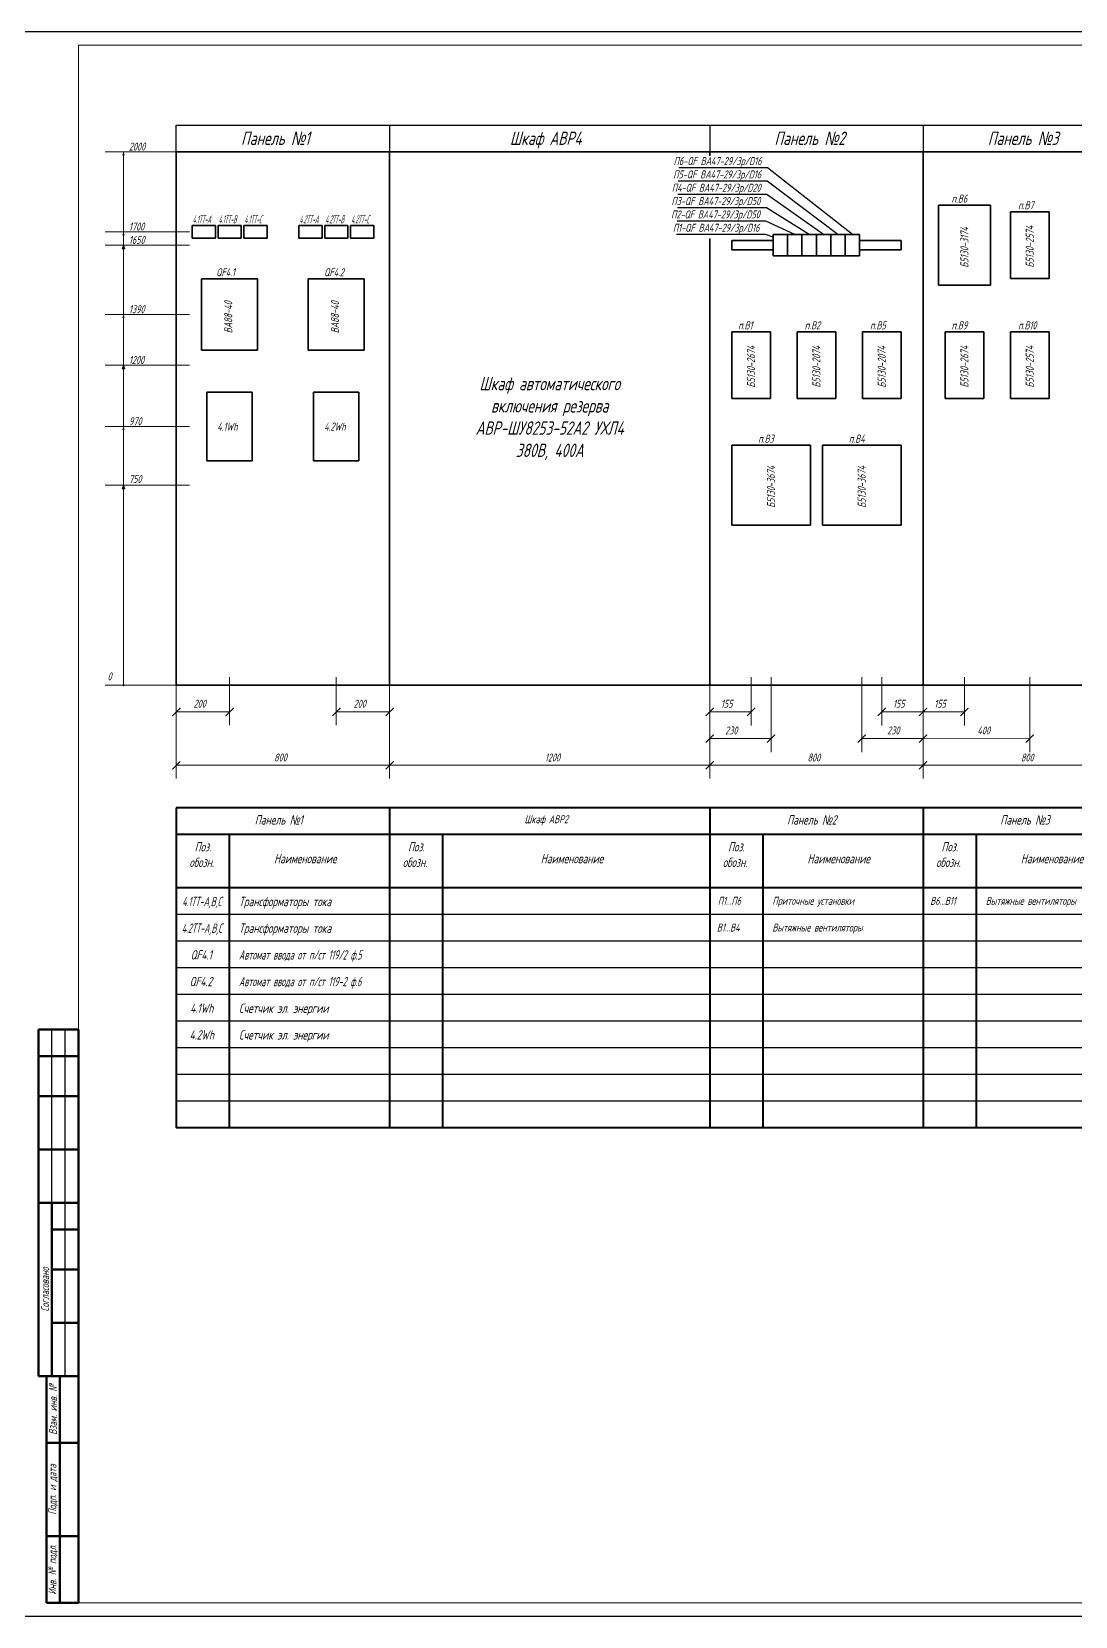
# Model space of a CAD drawing. Header units: millimetres. Extents: x -14296 to 10264, y -13087 to -5602.
# Drawn here: x -6503 to -6112, y -13087 to -12493 of the extents above; entities that cross this region are included whole.
import ezdxf
from ezdxf import colors
from ezdxf.entities.mleader import LeaderData, LeaderLine
from ezdxf.math import Vec2, Vec3

# ---------------------------------------------------------------- set-up
doc = ezdxf.new("R2010")
doc.units = ezdxf.units.MM
for name, color, linetype, lineweight in [('Линия выноска', 137, 'Continuous', 25), ('Размерная', 4, 'Continuous', 25), ('Рамка толстая', 7, 'Continuous', 15), ('Рамка тонкая', 5, 'Continuous', 25), ('ТаБлица', 253, 'Continuous', 15), ('Текст', 7, 'Continuous', 20), ('Штампы', 252, 'Continuous', 25), ('Элемент эл. схем', 7, 'Continuous', 35)]:
    doc.layers.add(name, color=color, linetype=linetype, lineweight=lineweight)
doc.styles.add('Simplex', font='simplex.shx', dxfattribs={"width": 0.7, "oblique": 15})

# ---------------------------------------------------------------- blocks, each defined once
blk = doc.blocks.new('_ArchTick')
at = {"color": 0, "const_width": 0.15}
blk.add_lwpolyline([(-0.5, -0.5), (0.5, 0.5)], dxfattribs=at)
blk = doc.blocks.new('_None')
blk = doc.blocks.new('A$C5FA843D6')
at = {"layer": 'Рамка толстая'}
for p, q in [((20, 589), (20, 5)), ((1256, 589), (20, 589)), ((20, 5), (1256, 5))]:
    blk.add_line(p, q, dxfattribs=at)
at = {"layer": 'Рамка тонкая'}
for p, q in [((1261, 594), (0, 594)), ((0, 0), (1261, 0))]:
    blk.add_line(p, q, dxfattribs=at)
blk = doc.blocks.new('*T1070')
at = {"layer": 'Штампы', "color": 0, "linetype": 'ByBlock', "lineweight": 60, "transparency": 16777216}
for p, q in [((0, 0), (0, 130)), ((0, 130), (15, 130)), ((15, 0), (15, 130)), ((0, 120), (15, 120)), ((0, 105), (15, 105)), ((0, 85), (15, 85)), ((0, 65), (15, 65)), ((5, 0), (5, 65)), ((5, 55), (15, 55)), ((5, 40), (15, 40)), ((5, 20), (15, 20)), ((0, 0), (15, 0))]:
    blk.add_line(p, q, dxfattribs=at)
at = {"layer": 'Штампы', "color": 5, "linetype": 'ByBlock', "lineweight": 25, "transparency": 16777216}
for p, q in [((5, 65), (5, 130)), ((10, 0), (10, 130))]:
    blk.add_line(p, q, dxfattribs=at)
at = {"layer": 'Штампы', "color": 2, "transparency": 16777216, "insert": (2.5, 32.5), "char_height": 3, "width": 61, "attachment_point": 5, "rotation": 90, "style": 'Simplex'}
blk.add_mtext('Согласовано', dxfattribs=at)
blk = doc.blocks.new('*T1071')
at = {"layer": 'Штампы', "color": 0, "linetype": 'ByBlock', "lineweight": 60, "transparency": 16777216}
for p, q in [((0, 0), (0, 85)), ((0, 85), (12, 85)), ((5, 0), (5, 85)), ((12, 0), (12, 85)), ((0, 60), (12, 60)), ((0, 25), (12, 25)), ((0, 0), (12, 0))]:
    blk.add_line(p, q, dxfattribs=at)
at = {"layer": 'Штампы', "color": 2, "transparency": 16777216, "char_height": 3, "attachment_point": 5, "rotation": 90, "style": 'Simplex'}
for s, insert, width in [('Взам. инв. {\\Fgost|c204;№}', (2.5, 72.5), 25), ('Подп. и дата', (2.5, 42.5), 35), ('Инв. {\\Fgost|c204;№} подл.', (2.5, 12.5), 25)]:
    blk.add_mtext(s, dxfattribs=dict(at, insert=insert, width=width))

msp = doc.modelspace()

# ---------------------------------------------------------------- hatches: boundary and pattern name
at = {"layer": 'Размерная', "lineweight": 18}
for points in [[(-6468.7555, -12537.72196), (-6468.34217, -12539.04175), (-6469.27391, -12539.04173)], [(-6468.75538, -12567.72177), (-6468.34205, -12569.04155), (-6469.2738, -12569.04154)], [(-6469.27797, -12574.14973), (-6468.76494, -12572.74019), (-6468.25191, -12574.14973)], [(-6468.75538, -12598.72188), (-6468.34205, -12600.04166), (-6469.2738, -12600.04164)], [(-6469.279, -12619.14964), (-6468.76597, -12617.7401), (-6468.25294, -12619.14964)], [(-6468.75538, -12640.72257), (-6468.34205, -12642.04235), (-6469.2738, -12642.04234)], [(-6469.28002, -12664.14982), (-6468.76699, -12662.74028), (-6468.25396, -12664.14982)]]:
    msp.add_hatch(color=256, dxfattribs=at).paths.add_polyline_path(points)
h = msp.add_hatch(color=256, dxfattribs=at)
h.paths.add_polyline_path([(-6468.76825, -12738.12458), (-6468.76824, -12737.93394, 1), (-6468.76824, -12737.53394), (-6468.76823, -12737.39566, -0.983601769)])
h.paths.add_polyline_path([(-6469.13875, -12737.76441), (-6468.96591, -12737.76441, 0.37009163), (-6468.76824, -12737.93394), (-6468.76825, -12738.12458, -0.415603372)])
h.paths.add_polyline_path([(-6468.77426, -12737.39561, -0.004133378), (-6468.76823, -12737.39566), (-6468.76824, -12737.53394, 0.459756381), (-6468.96591, -12737.76441), (-6469.13875, -12737.76441, -0.417671194)])
h = msp.add_hatch(color=256, dxfattribs=at)
h.paths.add_polyline_path([(-6468.76824, -12737.93394), (-6468.76824, -12737.53394, -1)])
h.paths.add_polyline_path([(-6468.76824, -12737.53394), (-6468.76824, -12737.76442), (-6468.96591, -12737.76441, -0.459756381)])
h.paths.add_polyline_path([(-6468.76824, -12737.76442), (-6468.76824, -12737.93394, -0.37009163), (-6468.96591, -12737.76441)])

# ---------------------------------------------------------------- linework, layer by layer
for p, q in [((-6475.71622, -12537.74003), (-6448.99724, -12537.74064)), ((-6468.76492, -12537.74019), (-6468.76824, -12737.73394)), ((-6475.71611, -12567.73984), (-6443.99712, -12567.74056)), ((-6475.71622, -12572.74003), (-6443.99724, -12572.74076)), ((-6468.76494, -12572.74019), (-6469.27797, -12574.14973)), ((-6468.25191, -12574.14973), (-6469.27797, -12574.14973)), ((-6468.76494, -12572.74019), (-6468.25191, -12574.14973)), ((-6475.71611, -12598.73995), (-6443.99712, -12598.74067)), ((-6475.71746, -12617.73994), (-6443.99848, -12617.74066)), ((-6468.76597, -12617.7401), (-6469.279, -12619.14964)), ((-6468.25294, -12619.14964), (-6469.279, -12619.14964)), ((-6468.76597, -12617.7401), (-6468.25294, -12619.14964)), ((-6475.71611, -12640.74064), (-6443.99712, -12640.74136)), ((-6475.71813, -12662.74015), (-6443.99555, -12662.74076)), ((-6468.76699, -12662.74028), (-6469.28002, -12664.14982)), ((-6468.76699, -12662.74028), (-6468.25396, -12664.14982)), ((-6468.25396, -12664.14982), (-6469.28002, -12664.14982)), ((-6448.99627, -12734.74064), (-6448.99675, -12772.73634)), ((-6448.99627, -12734.74064), (-6448.99675, -12772.73634)), ((-6448.99627, -12734.74064), (-6448.99675, -12772.73634)), ((-6448.99627, -12734.74064), (-6448.99675, -12772.73634)), ((-6428.99696, -12734.74064), (-6428.9989, -12752.74772)), ((-6388.99388, -12734.7401), (-6388.99582, -12752.74718)), ((-6368.99609, -12734.74064), (-6368.99657, -12772.73634)), ((-6368.99609, -12734.74064), (-6368.99657, -12772.73634)), ((-6368.99609, -12734.74064), (-6368.99657, -12772.73634)), ((-6368.99609, -12734.74064), (-6368.99657, -12772.73634)), ((-6248.99609, -12734.74064), (-6248.99657, -12772.73634)), ((-6248.99609, -12734.74064), (-6248.99657, -12772.73634)), ((-6248.99609, -12734.74064), (-6248.99657, -12772.73634)), ((-6248.99609, -12734.74064), (-6248.99657, -12772.73634)), ((-6233.49613, -12734.75121), (-6233.49807, -12752.75829)), ((-6225.99671, -12734.74981), (-6225.99865, -12762.7583)), ((-6191.99776, -12734.74981), (-6191.99582, -12762.7583)), ((-6184.49835, -12734.75121), (-6184.4964, -12752.75829)), ((-6168.9972, -12734.74064), (-6168.99768, -12772.73634)), ((-6168.9972, -12734.74064), (-6168.99768, -12772.73634)), ((-6168.9972, -12734.74064), (-6168.99768, -12772.73634)), ((-6168.9972, -12734.74064), (-6168.99768, -12772.73634)), ((-6153.49613, -12734.75121), (-6153.49807, -12752.75829)), ((-6128.99684, -12734.74981), (-6128.99878, -12762.7583)), ((-6448.99724, -12737.74064), (-6475.71456, -12737.74003)), ((-6448.99699, -12747.74064), (-6428.99882, -12747.74114)), ((-6448.99699, -12747.74064), (-6428.99882, -12747.74114)), ((-6448.99699, -12747.74064), (-6428.99882, -12747.74114)), ((-6388.99528, -12747.74014), (-6368.99711, -12747.74064)), ((-6388.99528, -12747.74014), (-6368.99711, -12747.74064)), ((-6388.99528, -12747.74014), (-6368.99711, -12747.74064)), ((-6248.99588, -12747.75121), (-6233.49646, -12747.75018)), ((-6248.99588, -12747.75121), (-6233.49646, -12747.75018)), ((-6248.99588, -12747.75121), (-6233.49753, -12747.75122)), ((-6168.99859, -12747.75121), (-6184.49801, -12747.75018)), ((-6168.99859, -12747.75121), (-6184.49801, -12747.75018)), ((-6168.99859, -12747.75121), (-6184.49694, -12747.75122)), ((-6168.99588, -12747.75121), (-6153.49646, -12747.75018)), ((-6168.99588, -12747.75121), (-6153.49646, -12747.75018)), ((-6168.99588, -12747.75121), (-6153.49753, -12747.75122)), ((-6248.99589, -12757.75122), (-6225.9983, -12757.75301)), ((-6168.99859, -12757.75122), (-6191.99617, -12757.75301)), ((-6168.99589, -12757.75122), (-6128.99843, -12757.75419)), ((-6448.99662, -12767.73634), (-6368.99662, -12767.73734)), ((-6368.9965, -12767.73734), (-6248.99563, -12767.73634)), ((-6248.99773, -12767.73634), (-6168.99773, -12767.73734)), ((-6168.99773, -12767.73634), (-6088.99773, -12767.73734))]:
    msp.add_line(p, q, dxfattribs=at)
msp.add_circle((-6468.76824, -12737.73394), 0.2, dxfattribs=at)
at = {"layer": 'Рамка тонкая'}
for p, q in [((-6448.99724, -12537.74064), (-6448.99724, -12527.74064)), ((-6448.99724, -12527.74064), (-6368.99724, -12527.74064)), ((-6368.99724, -12527.74064), (-6368.99724, -12537.74064)), ((-6368.99724, -12527.74064), (-6248.99724, -12527.74064)), ((-6248.99724, -12527.74064), (-6248.99724, -12537.74064)), ((-6248.99724, -12527.74064), (-6168.99724, -12527.74064)), ((-6168.99724, -12527.74064), (-6088.99724, -12527.74064)), ((-6168.99724, -12527.74064), (-6168.99724, -12537.74064)), ((-6368.99714, -12823.66349), (-6448.99714, -12823.66349)), ((-6248.99752, -12823.66349), (-6369.40962, -12823.66349)), ((-6168.99752, -12823.66349), (-6248.99752, -12823.66349)), ((-6088.99776, -12823.66349), (-6168.99776, -12823.66349)), ((-6368.99714, -12833.66349), (-6448.99714, -12833.66349)), ((-6248.99776, -12833.66349), (-6369.40986, -12833.66349)), ((-6168.99752, -12833.66349), (-6248.99752, -12833.66349)), ((-6088.99776, -12833.66349), (-6168.99776, -12833.66349)), ((-6368.99714, -12843.66349), (-6448.99714, -12843.66349)), ((-6248.99776, -12843.66349), (-6369.40986, -12843.66349)), ((-6168.99752, -12843.66349), (-6248.99752, -12843.66349)), ((-6088.99776, -12843.66349), (-6168.99776, -12843.66349)), ((-6368.99714, -12853.66349), (-6448.99714, -12853.66349)), ((-6248.99752, -12853.66349), (-6369.40962, -12853.66349)), ((-6168.99752, -12853.66349), (-6248.99752, -12853.66349)), ((-6088.99776, -12853.66349), (-6168.99776, -12853.66349)), ((-6368.99714, -12863.66349), (-6448.99714, -12863.66349)), ((-6248.99752, -12863.66349), (-6369.40962, -12863.66349)), ((-6168.99752, -12863.66349), (-6248.99752, -12863.66349)), ((-6088.99776, -12863.66349), (-6168.99776, -12863.66349)), ((-6368.99714, -12873.66349), (-6448.99714, -12873.66349)), ((-6248.99752, -12873.66349), (-6369.40962, -12873.66349)), ((-6168.99752, -12873.66349), (-6248.99752, -12873.66349)), ((-6088.99776, -12873.66349), (-6168.99776, -12873.66349)), ((-6368.99714, -12883.66349), (-6448.99714, -12883.66349)), ((-6248.99776, -12883.66349), (-6369.40986, -12883.66349)), ((-6168.99752, -12883.66349), (-6248.99752, -12883.66349)), ((-6088.99776, -12883.66349), (-6168.99776, -12883.66349)), ((-6368.99714, -12893.66349), (-6448.99714, -12893.66349)), ((-6248.99752, -12893.66349), (-6369.40962, -12893.66349)), ((-6168.99752, -12893.66349), (-6248.99752, -12893.66349)), ((-6088.99776, -12893.66349), (-6168.99776, -12893.66349))]:
    msp.add_line(p, q, dxfattribs=at)
at = {"layer": 'ТаБлица', "lineweight": 40}
for p, q in [((-6368.99714, -12783.66349), (-6448.99714, -12783.66349)), ((-6448.99714, -12783.66349), (-6448.99714, -12903.66349)), ((-6248.99752, -12783.66349), (-6369.40962, -12783.66349)), ((-6368.99738, -12783.66349), (-6368.99738, -12903.66349)), ((-6368.99714, -12783.66349), (-6368.99714, -12903.66349)), ((-6168.99752, -12783.66349), (-6248.99752, -12783.66349)), ((-6248.99752, -12783.66349), (-6248.99752, -12903.66349)), ((-6088.99776, -12783.66349), (-6168.99776, -12783.66349)), ((-6168.99776, -12783.66349), (-6168.99776, -12903.66349)), ((-6168.99752, -12783.66349), (-6168.99752, -12903.66349)), ((-6168.99752, -12783.66349), (-6168.99752, -12903.66349)), ((-6368.99714, -12793.66349), (-6448.99714, -12793.66349)), ((-6428.99714, -12903.66349), (-6428.99714, -12793.66349)), ((-6248.99752, -12793.66349), (-6369.40962, -12793.66349)), ((-6348.99714, -12903.66349), (-6348.99714, -12793.66349)), ((-6168.99752, -12793.66349), (-6248.99752, -12793.66349)), ((-6228.99752, -12903.66349), (-6228.99752, -12793.66349)), ((-6088.99776, -12793.66349), (-6168.99776, -12793.66349)), ((-6148.99776, -12903.66349), (-6148.99776, -12793.66349)), ((-6368.99714, -12813.66349), (-6448.99714, -12813.66349)), ((-6248.99752, -12813.66349), (-6369.40962, -12813.66349)), ((-6168.99752, -12813.66349), (-6248.99752, -12813.66349)), ((-6088.99776, -12813.66349), (-6168.99776, -12813.66349)), ((-6368.99714, -12903.66349), (-6448.99714, -12903.66349)), ((-6248.99752, -12903.66349), (-6369.40962, -12903.66349)), ((-6168.99752, -12903.66349), (-6248.99752, -12903.66349)), ((-6088.99776, -12903.66349), (-6168.99776, -12903.66349))]:
    msp.add_line(p, q, dxfattribs=at)
at = {"layer": 'Штампы', "lineweight": 60}
msp.add_line((-6485.71622, -13026.74064), (-6485.71622, -13081.74064), dxfattribs=at)
at = {"layer": 'Элемент эл. схем'}
for p, q in [((-6448.99724, -12537.74064), (-6448.99724, -12737.74064)), ((-6368.99724, -12537.74064), (-6448.99724, -12537.74064)), ((-6368.99724, -12537.74064), (-6368.99724, -12737.74064)), ((-6368.99724, -12537.74064), (-6248.99724, -12537.74064)), ((-6248.99724, -12537.74064), (-6248.99724, -12539.21634)), ((-6168.99724, -12537.74064), (-6248.99724, -12537.74064)), ((-6168.99724, -12537.74064), (-6168.99724, -12737.74064)), ((-6088.99724, -12537.74064), (-6168.99724, -12537.74064)), ((-6163.24671, -12557.74076), (-6163.24671, -12587.74076)), ((-6143.74671, -12557.74076), (-6163.24671, -12557.74076)), ((-6143.74671, -12587.74076), (-6143.74671, -12557.74076)), ((-6136.24684, -12560.23949), (-6136.24684, -12585.23949)), ((-6121.74684, -12560.23949), (-6136.24684, -12560.23949)), ((-6121.74684, -12585.23949), (-6121.74684, -12560.23949)), ((-6443.04724, -12565.34058), (-6434.34724, -12565.34058)), ((-6443.04724, -12570.14058), (-6443.04724, -12565.34058)), ((-6434.34724, -12565.34058), (-6434.34724, -12570.14058)), ((-6433.34724, -12565.34058), (-6424.64724, -12565.34058)), ((-6433.34724, -12570.14058), (-6433.34724, -12565.34058)), ((-6424.64724, -12565.34058), (-6424.64724, -12570.14058)), ((-6423.64724, -12565.34058), (-6414.94724, -12565.34058)), ((-6423.64724, -12570.14058), (-6423.64724, -12565.34058)), ((-6414.94724, -12565.34058), (-6414.94724, -12570.14058)), ((-6403.03743, -12565.34058), (-6394.33743, -12565.34058)), ((-6403.03743, -12570.14058), (-6403.03743, -12565.34058)), ((-6394.33743, -12565.34058), (-6394.33743, -12570.14058)), ((-6393.33743, -12565.34058), (-6384.63743, -12565.34058)), ((-6393.33743, -12570.14058), (-6393.33743, -12565.34058)), ((-6384.63743, -12565.34058), (-6384.63743, -12570.14058)), ((-6383.63743, -12565.34058), (-6374.93743, -12565.34058)), ((-6383.63743, -12570.14058), (-6383.63743, -12565.34058)), ((-6374.93743, -12565.34058), (-6374.93743, -12570.14058)), ((-6225.1994, -12568.74076), (-6225.1994, -12576.74076)), ((-6223.3994, -12568.74076), (-6225.1994, -12568.74076)), ((-6221.5994, -12568.74076), (-6223.3994, -12568.74076)), ((-6219.7994, -12568.74076), (-6221.5994, -12568.74076)), ((-6219.7994, -12568.74076), (-6219.7994, -12576.74076)), ((-6219.7994, -12568.74076), (-6219.7994, -12576.74076)), ((-6217.9994, -12568.74076), (-6219.7994, -12568.74076)), ((-6216.1994, -12568.74076), (-6217.9994, -12568.74076)), ((-6214.3994, -12568.74076), (-6216.1994, -12568.74076)), ((-6214.3994, -12568.74076), (-6214.3994, -12576.74076)), ((-6214.3994, -12568.74076), (-6214.3994, -12576.74076)), ((-6212.5994, -12568.74076), (-6214.3994, -12568.74076)), ((-6210.7994, -12568.74076), (-6212.5994, -12568.74076)), ((-6208.9994, -12568.74076), (-6210.7994, -12568.74076)), ((-6208.9994, -12568.74076), (-6208.9994, -12576.74076)), ((-6208.9994, -12568.74076), (-6208.9994, -12576.74076)), ((-6207.1994, -12568.74076), (-6208.9994, -12568.74076)), ((-6205.3994, -12568.74076), (-6207.1994, -12568.74076)), ((-6203.5994, -12568.74076), (-6205.3994, -12568.74076)), ((-6203.5994, -12568.74076), (-6203.5994, -12576.74076)), ((-6203.5994, -12568.74076), (-6203.5994, -12576.74076)), ((-6201.7994, -12568.74076), (-6203.5994, -12568.74076)), ((-6199.9994, -12568.74076), (-6201.7994, -12568.74076)), ((-6198.1994, -12568.74076), (-6199.9994, -12568.74076)), ((-6198.1994, -12568.74076), (-6198.1994, -12576.74076)), ((-6198.1994, -12568.74076), (-6198.1994, -12576.74076)), ((-6196.3994, -12568.74076), (-6198.1994, -12568.74076)), ((-6194.5994, -12568.74076), (-6196.3994, -12568.74076)), ((-6192.7994, -12568.74076), (-6194.5994, -12568.74076)), ((-6192.7994, -12568.74076), (-6192.7994, -12576.74076)), ((-6192.7994, -12568.74076), (-6192.7994, -12576.74076)), ((-6434.34724, -12570.14058), (-6443.04724, -12570.14058)), ((-6424.64724, -12570.14058), (-6433.34724, -12570.14058)), ((-6414.94724, -12570.14058), (-6423.64724, -12570.14058)), ((-6394.33743, -12570.14058), (-6403.03743, -12570.14058)), ((-6384.63743, -12570.14058), (-6393.33743, -12570.14058)), ((-6374.93743, -12570.14058), (-6383.63743, -12570.14058)), ((-6248.99724, -12570.20386), (-6248.99724, -12737.74064)), ((-6240.74671, -12574.49076), (-6240.74671, -12570.99076)), ((-6240.74671, -12570.99076), (-6225.1994, -12570.99076)), ((-6225.1994, -12574.49076), (-6240.74671, -12574.49076)), ((-6192.7994, -12570.99076), (-6177.2521, -12570.99076)), ((-6177.2521, -12574.49076), (-6192.7994, -12574.49076)), ((-6177.2521, -12570.99076), (-6177.2521, -12574.49076)), ((-6225.1994, -12576.74076), (-6223.3994, -12576.74076)), ((-6223.3994, -12576.74076), (-6221.5994, -12576.74076)), ((-6221.5994, -12576.74076), (-6219.7994, -12576.74076)), ((-6219.7994, -12576.74076), (-6217.9994, -12576.74076)), ((-6217.9994, -12576.74076), (-6216.1994, -12576.74076)), ((-6216.1994, -12576.74076), (-6214.3994, -12576.74076)), ((-6214.3994, -12576.74076), (-6212.5994, -12576.74076)), ((-6212.5994, -12576.74076), (-6210.7994, -12576.74076)), ((-6210.7994, -12576.74076), (-6208.9994, -12576.74076)), ((-6208.9994, -12576.74076), (-6207.1994, -12576.74076)), ((-6207.1994, -12576.74076), (-6205.3994, -12576.74076)), ((-6205.3994, -12576.74076), (-6203.5994, -12576.74076)), ((-6203.5994, -12576.74076), (-6201.7994, -12576.74076)), ((-6201.7994, -12576.74076), (-6199.9994, -12576.74076)), ((-6199.9994, -12576.74076), (-6198.1994, -12576.74076)), ((-6198.1994, -12576.74076), (-6196.3994, -12576.74076)), ((-6196.3994, -12576.74076), (-6194.5994, -12576.74076)), ((-6194.5994, -12576.74076), (-6192.7994, -12576.74076)), ((-6439.49714, -12585.34069), (-6439.49714, -12612.14069)), ((-6418.49714, -12585.34069), (-6439.49714, -12585.34069)), ((-6418.49714, -12612.14069), (-6418.49714, -12585.34069)), ((-6399.49695, -12585.34069), (-6399.49695, -12612.14069)), ((-6378.49695, -12585.34069), (-6399.49695, -12585.34069)), ((-6378.49695, -12612.14069), (-6378.49695, -12585.34069)), ((-6136.24684, -12585.23949), (-6121.74684, -12585.23949)), ((-6163.24671, -12587.74076), (-6143.74671, -12587.74076)), ((-6240.74671, -12605.24066), (-6240.74671, -12630.24066)), ((-6226.24671, -12605.24066), (-6240.74671, -12605.24066)), ((-6226.24671, -12630.24066), (-6226.24671, -12605.24066)), ((-6216.24684, -12605.24066), (-6216.24684, -12630.24066)), ((-6201.74684, -12605.24066), (-6216.24684, -12605.24066)), ((-6201.74684, -12630.24066), (-6201.74684, -12605.24066)), ((-6191.7521, -12605.24066), (-6191.7521, -12630.24066)), ((-6177.2521, -12605.24066), (-6191.7521, -12605.24066)), ((-6177.2521, -12630.24066), (-6177.2521, -12605.24066)), ((-6160.74671, -12605.2394), (-6160.74671, -12630.2394)), ((-6146.24671, -12605.2394), (-6160.74671, -12605.2394)), ((-6146.24671, -12630.2394), (-6146.24671, -12605.2394)), ((-6136.24684, -12605.2394), (-6136.24684, -12630.2394)), ((-6121.74684, -12605.2394), (-6136.24684, -12605.2394)), ((-6121.74684, -12630.2394), (-6121.74684, -12605.2394)), ((-6439.49714, -12612.14069), (-6418.49714, -12612.14069)), ((-6399.49695, -12612.14069), (-6378.49695, -12612.14069)), ((-6437.49714, -12627.8408), (-6437.49714, -12653.6408)), ((-6420.49714, -12627.8408), (-6437.49714, -12627.8408)), ((-6420.49714, -12653.6408), (-6420.49714, -12627.8408)), ((-6397.49695, -12627.8408), (-6397.49695, -12653.6408)), ((-6380.49695, -12627.8408), (-6397.49695, -12627.8408)), ((-6380.49695, -12653.6408), (-6380.49695, -12627.8408)), ((-6240.74671, -12630.24066), (-6226.24671, -12630.24066)), ((-6216.24684, -12630.24066), (-6201.74684, -12630.24066)), ((-6191.7521, -12630.24066), (-6177.2521, -12630.24066)), ((-6160.74671, -12630.2394), (-6146.24671, -12630.2394)), ((-6136.24684, -12630.2394), (-6121.74684, -12630.2394)), ((-6240.74671, -12647.74184), (-6240.74671, -12677.74184)), ((-6240.74671, -12647.74184), (-6211.24671, -12647.74184)), ((-6211.24671, -12647.74184), (-6211.24671, -12677.74184)), ((-6206.7521, -12647.74184), (-6206.7521, -12677.74184)), ((-6206.7521, -12647.74184), (-6177.2521, -12647.74184)), ((-6177.2521, -12647.74184), (-6177.2521, -12677.74184)), ((-6437.49714, -12653.6408), (-6420.49714, -12653.6408)), ((-6397.49695, -12653.6408), (-6380.49695, -12653.6408)), ((-6211.24671, -12677.74184), (-6240.74671, -12677.74184)), ((-6177.2521, -12677.74184), (-6206.7521, -12677.74184)), ((-6448.99724, -12737.74064), (-6368.99724, -12737.74064)), ((-6368.99724, -12737.74064), (-6248.99724, -12737.74064)), ((-6248.99724, -12737.74064), (-6168.99724, -12737.74064)), ((-6168.99724, -12737.74064), (-6088.99724, -12737.74064))]:
    msp.add_line(p, q, dxfattribs=at)

# ---------------------------------------------------------------- block references
for name, p in [('A$C5FA843D6', (-6505.71622, -13086.74065)), ('*T1070', (-6500.71622, -12996.74064)), ('*T1071', (-6497.71622, -13081.74064))]:
    msp.add_blockref(name, p)
at = {"layer": 'Размерная', "lineweight": 18, "xscale": 2.99999999999979, "yscale": 2.99999999999979, "zscale": 2.99999999999979, "rotation": 179.9990485792585}
for p in [(-6448.99705, -12747.74058), (-6448.99705, -12747.74058), (-6428.99882, -12747.74114), (-6388.99574, -12747.7406), (-6368.99768, -12747.7411), (-6248.99645, -12747.75166), (-6233.49798, -12747.75171), (-6184.49695, -12747.71479), (-6168.99859, -12747.75121), (-6153.49798, -12747.75171), (-6248.99646, -12757.75168), (-6225.99857, -12757.75172), (-6191.99617, -12757.75301), (-6168.99589, -12757.75122), (-6128.9987, -12757.75172), (-6448.99662, -12767.73601), (-6448.99662, -12767.73601), (-6368.99674, -12767.73734), (-6368.99674, -12767.73734), (-6248.99674, -12767.73734), (-6248.99674, -12767.73734), (-6168.99785, -12767.73734), (-6168.99785, -12767.73734)]:
    msp.add_blockref('_ArchTick', p, dxfattribs=at)

# ---------------------------------------------------------------- texts
at = {"layer": 'Текст', "style": 'Simplex', "oblique": 15, "width": 0.7}
for s, rotation, p in [('2000', 359.99904858, (-6466.76339, -12537.29053)), ('1700', 359.99904858, (-6466.76327, -12567.29034)), ('1390', 359.99904858, (-6466.76327, -12598.29045)), ('970', 359.99904858, (-6466.76327, -12640.29114)), (' 0', 359.99904858, (-6476.20061, -12735.90358)), ('200', 359.99904858, (-6442.54172, -12746.16056)), ('200', 359.99904858, (-6382.54001, -12746.16006)), ('155', 359.99904858, (-6244.82369, -12746.17113)), ('155', 0.00095142, (-6180.31364, -12746.17124)), ('155', 359.99904858, (-6164.82369, -12746.17112)), ('230', 359.99904858, (-6243.23054, -12756.17114)), ('230', 0.00095142, (-6182.47821, -12756.17127)), ('400', 359.99904858, (-6148.62231, -12756.17114)), ('800', 359.99904858, (-6412.31062, -12766.31254)), ('1200', 359.99904858, (-6310.81709, -12766.31254)), ('800', 359.99904858, (-6212.31173, -12766.31254)), ('800', 359.99904858, (-6132.31173, -12766.31254))]:
    msp.add_text(s, height=3, rotation=rotation, dxfattribs=at).set_placement(p)
at = {"layer": 'Текст', "linetype": 'Continuous', "lineweight": 20, "style": 'Simplex', "oblique": 15}
for s, width, p in [('п.В6', 0.7, (-6158.33194, -12556.81228)), ('п.В7', 0.7, (-6133.37367, -12559.31101)), ('4.1ТТ-А', 0.4, (-6442.84852, -12564.56735)), ('4.1ТТ-В', 0.4, (-6433.14852, -12564.56735)), ('4.1ТТ-С', 0.4, (-6423.44852, -12564.56735)), ('4.2ТТ-А', 0.4, (-6402.83871, -12564.56735)), ('4.2ТТ-В', 0.4, (-6393.13871, -12564.56735)), ('4.2ТТ-С', 0.4, (-6383.43871, -12564.56735)), ('QF4.1', 0.7, (-6434.04262, -12584.41221)), ('QF4.2', 0.7, (-6393.57133, -12584.41221)), ('п.В1', 0.7, (-6238.33194, -12604.31218)), ('п.В2', 0.7, (-6213.37367, -12604.31218)), ('п.В5', 0.7, (-6188.87892, -12604.31218)), ('п.В9', 0.7, (-6158.33194, -12604.31092)), ('п.В10', 0.7, (-6133.37367, -12604.31092)), ('4.1Wh', 0.7, (-6433.64523, -12642.28604)), ('4.2Wh', 0.7, (-6393.5407, -12642.28604)), ('п.В3', 0.7, (-6230.83194, -12646.81336)), ('п.В4', 0.7, (-6196.83733, -12646.81336))]:
    msp.add_text(s, height=3, rotation=359.99904858, dxfattribs=dict(at, width=width)).set_placement(p)
at = {"layer": 'Текст', "style": 'Simplex', "oblique": 15, "width": 0.7}
for s, p in [('1650', (-6466.76339, -12572.29053)), ('1200', (-6466.76463, -12617.29044)), ('750', (-6466.7653, -12661.90664))]:
    msp.add_text(s, height=3, dxfattribs=at).set_placement(p)
at = {"layer": 'Текст', "attachment_point": 1, "style": 'Simplex'}
for s, width, insert, char_height in [('\\pi24.272;Панель {\\fArial|b0|i0|c204|p34;№}1', 80, (-6448.99724, -12530.18852), 5), ('\\pi45.08;Шкаф АВР4', 120, (-6368.99724, -12530.18852), 5), ('\\pi24.272;Панель {\\fArial|b0|i0|c204|p34;№}2', 80, (-6248.99724, -12530.18852), 5), ('\\pi24.272;Панель {\\fArial|b0|i0|c204|p34;№}3', 80, (-6168.99724, -12530.18852), 5), ('\\pi29.41;Панель {\\fArial|b0|i0|c204|p34;№}1', 80, (-6448.99714, -12786.44065), 3.5), ('\\pi29.032;Панель {\\fArial|b0|i0|c204|p34;№}2', 80, (-6248.99752, -12786.44065), 3.5), ('\\pi28.943;Панель {\\fArial|b0|i0|c204|p34;№}3', 80, (-6168.99776, -12786.44065), 3.5), ('\\pi6.886,t6.886;Поз. \\P\\pi4.9113,t4.9113;обозн.', 20, (-6448.99714, -12796.52551), 3.5), ('\\pi6.886,t6.886;Поз. \\P\\pi4.9113,t4.9113;обозн.', 20, (-6368.99714, -12796.52551), 3.5), ('\\pi6.886,t6.886;Поз. \\P\\pi4.9113,t4.9113;обозн.', 20, (-6248.99752, -12796.52551), 3.5), ('\\pi6.886,t6.886;Поз. \\P\\pi4.9113,t4.9113;обозн.', 20, (-6168.99776, -12796.52551), 3.5), ('\\pi16.652;Наименование', 60, (-6428.99714, -12800.97206), 3.5), ('\\pi36.652;Наименование', 99.9996155, (-6348.99714, -12800.97206), 3.5), ('\\pi16.652;Наименование', 60, (-6228.99752, -12800.97206), 3.5), ('\\pi16.652;Наименование', 60, (-6148.99776, -12800.97206), 3.5), ('\\pi2.2127;{\\W0.5;4.1ТТ-А,В,С}', 20, (-6448.99714, -12817.04494), 3.5), ('\\pi3.5;Трансформаторы тока', 60, (-6428.99714, -12817.04494), 3.5), ('\\pi2.046;{\\W0.5;4.2ТТ-А,В,С}', 20, (-6448.99714, -12827.04494), 3.5), ('\\pi3.5;Трансформаторы тока', 60, (-6428.99714, -12827.04494), 3.5), ('\\pi5.32607;QF4.1', 20, (-6448.99714, -12837.04494), 3.5), ('\\pi3.5;{\\W0.5;Автомат ввода от п/ст 119/2 ф.5}', 60, (-6428.99714, -12837.04494), 3.5), ('\\pi4.94872;QF4.2', 20, (-6448.99714, -12847.04494), 3.5), ('\\pi3.5;{\\W0.5;Автомат ввода от п/ст 119-2 ф.6}', 60, (-6428.99714, -12847.04494), 3.5), ('\\pi5.19936;4.1Wh', 20, (-6448.99714, -12857.04494), 3.5), ('\\pi3.5;Счетчик эл. энергии ', 60, (-6428.99714, -12857.04494), 3.5), ('\\pi4.96603;4.2Wh', 20, (-6448.99714, -12867.04494), 3.5), ('\\pi3.5;Счетчик эл. энергии ', 60, (-6428.99714, -12867.04494), 3.5)]:
    msp.add_mtext_dynamic_manual_height_columns(s, width=width, gutter_width=12.5, heights=[0], dxfattribs=dict(at, insert=insert, char_height=char_height))
at = {"layer": 'Текст', "color": 1, "insert": (-6154.99318, -12587.74076), "char_height": 3, "attachment_point": 1, "rotation": 90, "style": 'Simplex'}
msp.add_mtext_dynamic_manual_height_columns('\\pi6.498;{\\W0.6;Б5130-3174}', width=30, gutter_width=12.5, heights=[0], dxfattribs=at)
at = {"layer": 'Текст', "char_height": 3, "attachment_point": 1, "rotation": 90, "style": 'Simplex'}
for s, width, heights, insert in [('\\pi4.0544;{\\W0.6;Б5130-2574}', 25.1126004, [0], (-6130.49331, -12585.23949)), ('\\pi6.3246;ВА88-40', 26.8, [4.00962], (-6431.00981, -12612.14069)), ('\\pi6.3246;ВА88-40', 26.8, [4.00962], (-6391.00962, -12612.14069)), ('\\pi4.0544;{\\W0.6;Б5130-2674}', 25.1126004, [0], (-6234.99318, -12630.24066)), ('\\pi4.0544;{\\W0.6;Б5130-2074}', 25.1126004, [0], (-6210.49331, -12630.24066)), ('\\pi4.0544;{\\W0.6;Б5130-2074}', 25.1126004, [0], (-6185.99857, -12630.24066)), ('\\pi4.0544;{\\W0.6;Б5130-2674}', 25.1126004, [0], (-6154.99318, -12630.2394)), ('\\pi4.0544;{\\W0.6;Б5130-2574}', 25.1126004, [0], (-6130.49331, -12630.2394)), ('\\pi6.4981;{\\W0.6;Б5130-3674}', 30, [0], (-6227.49318, -12677.74184)), ('\\pi6.4981;{\\W0.6;Б5130-3674}', 30, [0], (-6193.49857, -12677.74184))]:
    msp.add_mtext_dynamic_manual_height_columns(s, width=width, gutter_width=12.5, heights=heights, dxfattribs=dict(at, insert=insert))
at = {"layer": 'Текст', "lineweight": 35, "insert": (-6308.99724, -12637.74064), "char_height": 5, "width": 120, "attachment_point": 5, "style": 'Simplex'}
msp.add_mtext('Шкаф автоматического\\Pвключения резерва\\PАВР-ШУ8253-52А2 УХЛ4\\P380В, 400А', dxfattribs=at)
at = {"layer": 'Текст', "lineweight": 20, "char_height": 3, "attachment_point": 1, "style": 'Simplex'}
for s, width, insert in [('\\pi50.975;Шкаф АВР2', 119.9999985, (-6369.40962, -12786.44065)), ('\\pi3.0351;П1...П6', 20, (-6248.99752, -12817.04494)), ('\\pi3.5001;Приточные установки', 60, (-6228.99752, -12817.04494)), ('\\pi2.685;В6...В11', 20, (-6168.99776, -12817.04494)), ('\\pi3.5001;Вытяжные вентиляторы', 60, (-6148.99776, -12817.04494)), ('\\pi2.685;В1...В4', 20, (-6248.99752, -12827.04494)), ('\\pi3.5001;Вытяжные вентиляторы', 60, (-6228.99752, -12827.04494))]:
    msp.add_mtext_dynamic_manual_height_columns(s, width=width, gutter_width=12.5, heights=[0], dxfattribs=dict(at, insert=insert))

# ---------------------------------------------------------------- leaders
at = {"layer": 'Линия выноска'}
ml = msp.add_multileader_mtext('Standard', dxfattribs=at)
ml.set_content('П5-QF ВА47-29/3р/D16', color=2, style='Simplex')
ml.set_leader_properties()
ml.set_arrow_properties(name='NONE')
ml.build(insert=Vec2(0, 0))
ml.multileader.update_dxf_attribs({"text_left_attachment_type": 6, "text_right_attachment_type": 6, "dogleg_length": 0.62405, "arrow_head_size": 0.6})
ctx = ml.context
ctx.base_point, ctx.char_height, ctx.arrow_head_size, ctx.plane_origin = Vec3(-6272.52038, -12548.74076), 3, 0.6, Vec3(-6237.08474, -12573.60047)
ctx.left_attachment, ctx.right_attachment, ctx.text_align_type = 6, 6, 2
notes = []
notes.append((ctx, [(1, (1, 1, 0), (-6227.41934, -12548.74076), (-1, 0), 0.31202, [(0, [(-6200.8994, -12568.74076)], 0, [])])]))
ctx.mtext.insert, ctx.mtext.alignment, ctx.mtext.flow_direction = Vec3(-6229.73137, -12544.74076), 3, 5
ml = msp.add_multileader_mtext('Standard', dxfattribs=at)
ml.set_content('П6-QF ВА47-29/3р/D16', color=2, style='Simplex')
ml.set_leader_properties()
ml.set_arrow_properties(name='NONE')
ml.build(insert=Vec2(0, 0))
ml.multileader.update_dxf_attribs({"text_left_attachment_type": 6, "text_right_attachment_type": 6, "dogleg_length": 0.62405, "arrow_head_size": 0.6})
ctx = ml.context
ctx.base_point, ctx.char_height, ctx.arrow_head_size, ctx.plane_origin = Vec3(-6272.36437, -12543.74076), 3, 0.6, Vec3(-6237.08474, -12579.60047)
ctx.left_attachment, ctx.right_attachment, ctx.text_align_type = 6, 6, 2
notes.append((ctx, [(1, (1, 1, 0), (-6227.26333, -12543.74076), (-1, 0), 0.31202, [(0, [(-6195.4994, -12568.74076)], 0, [])])]))
ctx.mtext.insert, ctx.mtext.alignment, ctx.mtext.flow_direction = Vec3(-6229.57535, -12539.74076), 3, 5
ml = msp.add_multileader_mtext('Standard', dxfattribs=at)
ml.set_content('П4-QF ВА47-29/3р/D20', color=2, style='Simplex')
ml.set_leader_properties()
ml.set_arrow_properties(name='NONE')
ml.build(insert=Vec2(0, 0))
ml.multileader.update_dxf_attribs({"text_left_attachment_type": 6, "text_right_attachment_type": 6, "dogleg_length": 0.62405, "arrow_head_size": 0.6})
ctx = ml.context
ctx.base_point, ctx.char_height, ctx.arrow_head_size, ctx.plane_origin = Vec3(-6273.13811, -12553.74076), 3, 0.6, Vec3(-6237.08474, -12567.60047)
ctx.left_attachment, ctx.right_attachment, ctx.text_align_type = 6, 6, 2
notes.append((ctx, [(1, (1, 1, 0), (-6227.57535, -12553.74076), (-1, 0), 0.31202, [(0, [(-6206.2994, -12568.74076)], 0, [])])]))
ctx.mtext.insert, ctx.mtext.alignment, ctx.mtext.flow_direction = Vec3(-6229.88738, -12549.74076), 3, 5
ml = msp.add_multileader_mtext('Standard', dxfattribs=at)
ml.set_content('П3-QF ВА47-29/3р/D50', color=2, style='Simplex')
ml.set_leader_properties()
ml.set_arrow_properties(name='NONE')
ml.build(insert=Vec2(0, 0))
ml.multileader.update_dxf_attribs({"text_left_attachment_type": 6, "text_right_attachment_type": 6, "dogleg_length": 0.62405, "arrow_head_size": 0.6})
ctx = ml.context
ctx.base_point, ctx.char_height, ctx.arrow_head_size, ctx.plane_origin = Vec3(-6273.29412, -12558.74076), 3, 0.6, Vec3(-6237.08474, -12561.60047)
ctx.left_attachment, ctx.right_attachment, ctx.text_align_type = 6, 6, 2
notes.append((ctx, [(1, (1, 1, 0), (-6227.73137, -12558.74076), (-1, 0), 0.31202, [(0, [(-6211.6994, -12568.74076)], 0, [])])]))
ctx.mtext.insert, ctx.mtext.alignment, ctx.mtext.flow_direction = Vec3(-6230.04339, -12554.74076), 3, 5
ml = msp.add_multileader_mtext('Standard', dxfattribs=at)
ml.set_content('П2-QF ВА47-29/3р/D50', color=2, style='Simplex')
ml.set_leader_properties()
ml.set_arrow_properties(name='NONE')
ml.build(insert=Vec2(0, 0))
ml.multileader.update_dxf_attribs({"text_left_attachment_type": 6, "text_right_attachment_type": 6, "dogleg_length": 0.62405, "arrow_head_size": 0.6})
ctx = ml.context
ctx.base_point, ctx.char_height, ctx.arrow_head_size, ctx.plane_origin = Vec3(-6273.45014, -12563.74076), 3, 0.6, Vec3(-6237.08474, -12555.60047)
ctx.left_attachment, ctx.right_attachment, ctx.text_align_type = 6, 6, 2
notes.append((ctx, [(1, (1, 1, 0), (-6227.88738, -12563.74076), (-1, 0), 0.31202, [(0, [(-6217.0994, -12568.74076)], 0, [])])]))
ctx.mtext.insert, ctx.mtext.alignment, ctx.mtext.flow_direction = Vec3(-6230.1994, -12559.74076), 3, 5
ml = msp.add_multileader_mtext('Standard', dxfattribs=at)
ml.set_content('П1-QF ВА47-29/3р/D16', color=2, style='Simplex')
ml.set_leader_properties()
ml.set_arrow_properties(name='NONE')
ml.build(insert=Vec2(0, 0))
ml.multileader.update_dxf_attribs({"text_left_attachment_type": 6, "text_right_attachment_type": 6, "dogleg_length": 0.62405, "arrow_head_size": 0.6})
ctx = ml.context
ctx.base_point, ctx.char_height, ctx.arrow_head_size, ctx.plane_origin = Vec3(-6272.74443, -12568.74076), 3, 0.6, Vec3(-6237.08474, -12549.60047)
ctx.left_attachment, ctx.right_attachment, ctx.text_align_type = 6, 6, 2
notes.append((ctx, [(1, (1, 1, 0), (-6228.04339, -12568.74076), (-1, 0), 0.31202, [(0, [(-6225.1994, -12569.82133)], 0, [])])]))
ctx.mtext.insert, ctx.mtext.alignment, ctx.mtext.flow_direction = Vec3(-6230.35541, -12564.74076), 3, 5
for ctx, leaders in notes:
    for number, flags, end, landing, length, lines in leaders:
        leader = LeaderData()
        leader.index, (leader.has_last_leader_line, leader.has_dogleg_vector, leader.attachment_direction) = number, flags
        leader.last_leader_point, leader.dogleg_vector, leader.dogleg_length = Vec3(end), Vec3(landing), length
        for number, points, colour, breaks in lines:
            line = LeaderLine()
            line.index, line.vertices, line.color, line.breaks = number, Vec3.list(points), colors.encode_raw_color(colour), breaks
            leader.lines.append(line)
        ctx.leaders.append(leader)

doc.saveas('drawing.dxf')
